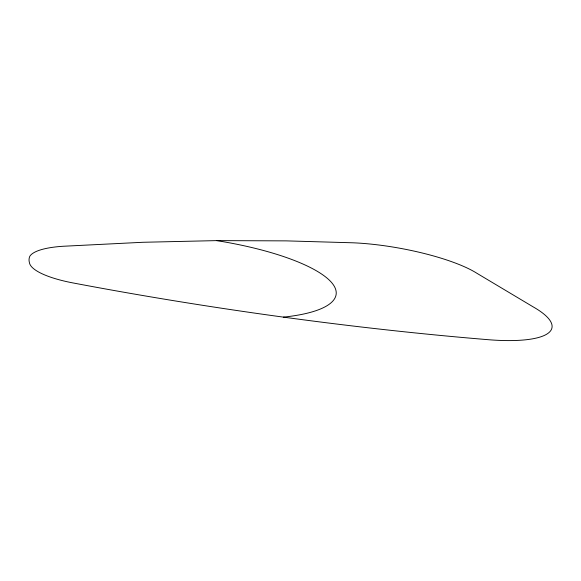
<?xml version="1.0" encoding="UTF-8"?>
<svg xmlns="http://www.w3.org/2000/svg" width="581" height="581" viewBox="0 0 581 581"><rect width="100%" height="100%" fill="white"/><g stroke="black" fill="none" stroke-linecap="round" stroke-linejoin="round"><path stroke-width="0.87" d="M216.655 240.614L142.846 242.284L63.162 246.264A66.83 17.946 5.4 0 0 29.784 256.344A120.1 32.659 6.3 0 0 29.428 262.59A67.498 18.323 5.4 0 0 72.974 282.932A664.715 104.754 8.4 0 0 487.895 339.667A104.783 27.009 11.6 0 0 533.256 306.928L476.718 273.172A91.849 21.352 10.4 0 0 352.979 242.8L286.266 240.875L216.655 240.614A142.091 38.6 7.2 0 1 331.402 282.322A142.091 38.6 7.2 0 1 283.412 317.132"/></g></svg>
